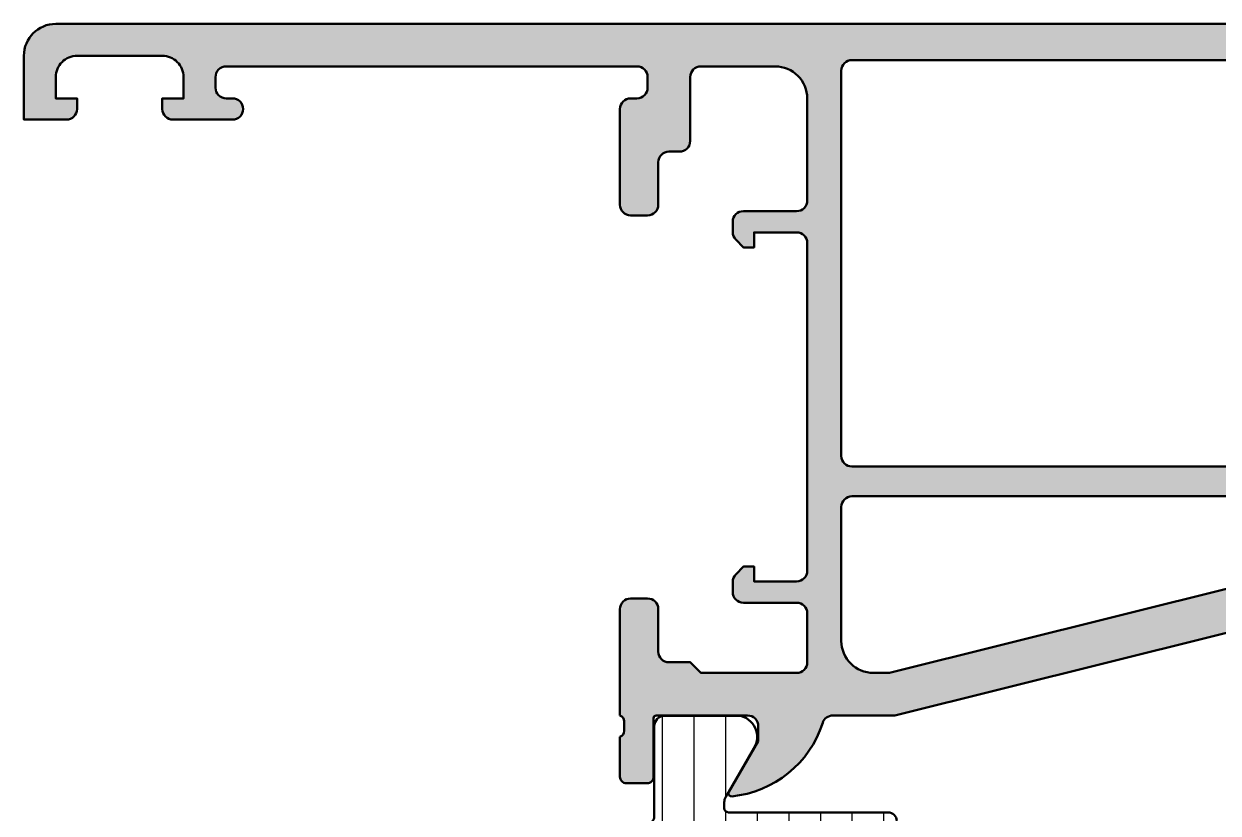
# Model space of a CAD drawing. Extents: x -30 to 68, y 0 to 85.
# Drawn here: x -30 to 26.1, y 47.9 to 85 of the extents above; entities that cross this region are included whole.
import ezdxf

# ---------------------------------------------------------------- set-up
doc = ezdxf.new("R2010")
doc.units = 0
for name, color, linetype, lineweight in [('0S-Alu contour', 7, 'Continuous', 50), ('0S-Alu hatch', 252, 'Continuous', 25), ('0S-Plastic contour', 254, 'Continuous', 50), ('0S-Plastic hatch', 253, 'Continuous', 25)]:
    doc.layers.add(name, color=color, linetype=linetype, lineweight=lineweight)

# ---------------------------------------------------------------- blocks, each defined once
blk = doc.blocks.new('333200__865BCB11_FC68_4D85_B80E_18D8D9CD82C4_')
at = {"layer": '0S-Alu hatch'}
h = blk.add_hatch(color=256, dxfattribs=at)
edge = h.paths.add_edge_path()
edge.add_ellipse((-28.49997071521954, 83.50000000000003), major_axis=(-1.500000000000007, 0), ratio=1, start_angle=270.0000000000003, end_angle=360, ccw=False)
edge.add_line((-28.49997071521955, 85.00000000000003), (46, 85.00000000000001))
edge.add_line((46, 85.00000000000001), (46, 81.60000000000005))
edge.add_line((46, 81.60000000000005), (44.89999999999997, 80.50000000000001))
edge.add_line((44.89999999999997, 80.50000000000001), (44.30000000000006, 80.50000000000001))
edge.add_line((44.30000000000006, 80.50000000000001), (44.30000000000006, 82.50000000000006))
edge.add_arc((43.30000000000002, 82.49999999999999), 1.000000000000042, 0, 90.00000000000406)
edge.add_line((43.29999999999995, 83.50000000000003), (42.00000000000011, 83.50000000000003))
edge.add_arc((41.99999999999998, 82.49999999999991), 1.000000000000099, 89.99999999999265, 180)
edge.add_line((40.99999999999988, 82.49999999999991), (41, 76.00000000000001))
edge.add_arc((41.52499999999998, 75.50000000000001), 0.7249999999999835, 136.3971810272951, 223.6028189727048)
edge.add_line((41, 75.00000000000001), (41, 67.99999999999986))
edge.add_arc((41.9999999999998, 67.99999999999982), 0.999999999999801, 180, 269.9999999999984)
edge.add_line((41.99999999999977, 67.00000000000001), (43.29999999999995, 67.00000000000001))
edge.add_arc((43.30000000000004, 68.00000000000004), 1.000000000000028, 269.9999999999951, 360)
edge.add_line((44.30000000000006, 68.00000000000004), (44.30000000000006, 70.50000000000003))
edge.add_line((44.30000000000006, 70.50000000000003), (44.79999999999995, 70.50000000000001))
edge.add_ellipse((44.79999999999995, 69.50000000000001), major_axis=(-1, 0), ratio=1, start_angle=180, end_angle=270.0000000000004, ccw=False)
edge.add_line((45.79999999999995, 69.50000000000001), (45.80000000000007, 63.99999999999997))
edge.add_ellipse((45.30000000000014, 63.99999999999995), major_axis=(-0.499999999999929, 0), ratio=1, start_angle=90.00000000000489, end_angle=180, ccw=False)
edge.add_line((45.30000000000018, 63.50000000000003), (44.80000000000006, 63.50000000000003))
edge.add_ellipse((44.79999999999999, 63.99999999999995), major_axis=(-0.499999999999929, 0), ratio=1, start_angle=0, end_angle=90.00000000000807, ccw=False)
edge.add_line((44.30000000000006, 63.99999999999995), (44.30000000000006, 64.99999999999994))
edge.add_arc((43.79999999999998, 64.99999999999994), 0.5000000000000853, 0, 90.00000000000325)
edge.add_line((43.79999999999995, 65.50000000000003), (41.5, 65.50000000000006))
edge.add_arc((41.50000000000004, 65), 0.500000000000057, 90.0000000000057, 180)
edge.add_line((40.99999999999999, 65), (41, 62.49999999999992))
edge.add_arc((41.07883644654308, 62.23247940800697), 0.2788950563272897, 106.41987641951, 181.1645893741191)
edge.add_line((40.79999900000018, 62.22681100000849), (40.79999900000006, 61.77321700000831))
edge.add_arc((41.07886709564304, 61.76755634053125), 0.2789255417369589, 178.8371299271109, 253.5754054446349)
edge.add_line((40.99999999999988, 61.50001300000851), (41, 59.62000199999995))
edge.add_ellipse((40.69999999999998, 59.62000199999998), major_axis=(-0.3000000000000184, 0), ratio=1, start_angle=89.99999999999062, end_angle=180, ccw=False)
edge.add_line((40.69999999999993, 59.32000199999996), (39.72002568095741, 59.32000199999996))
edge.add_ellipse((39.72002568095727, 59.620002), major_axis=(-0.3000000000000398, 0), ratio=1, start_angle=0, end_angle=90.00000000002723, ccw=False)
edge.add_line((39.42002568095722, 59.620002), (39.42002568095722, 62.37999999999984))
edge.add_arc((39.3000256809571, 62.37999999999986), 0.1200000000001253, 0, 89.99999999994233)
edge.add_line((39.30002568095722, 62.49999999999999), (35, 62.49999999999997))
edge.add_arc((35, 61.99999999999997), 0.5, 90, 180)
edge.add_line((34.5, 61.99999999999997), (34.5, 61.30000000000018))
edge.add_line((34.5, 61.30000000000018), (35.8815776864451, 58.90682800542514))
edge.add_ellipse((35.7624848946392, 58.83807576189717), major_axis=(-0.1375135049740732, 0), ratio=1, start_angle=103.86020695477919, end_angle=209.9978307071001, ccw=False)
edge.add_line((35.7954267777078, 58.70456622519604), (10.9698395281797, 52.51485213686205))
edge.add_ellipse((10.8488785803799, 53.00000000000022), major_axis=(-0.5000000000001704, 0), ratio=1, start_angle=90.00000000000688, end_angle=103.9999999999917, ccw=False)
edge.add_line((10.84887858037996, 52.50000000000006), (8.00002928478034, 52.50000000000004))
edge.add_arc((8.000029284780238, 51.99999999999935), 0.5000000000006964, 89.99999999998862, 162.2515836439125)
edge.add_ellipse((2.761806043606386, 53.67660886184708), major_axis=(-4.999999999999328, 0), ratio=1, start_angle=95.62257755079702, end_angle=162.2515836439326, ccw=False)
edge.add_ellipse((3.238149069428742, 48.83811978464819), major_axis=(-0.1381197846482005, 0), ratio=1, start_angle=-30.000000000033026, end_angle=95.62257755078667, ccw=False)
edge.add_line((3.118533827158202, 48.90717967697235), (4.500029284780453, 51.29999999999995))
edge.add_line((4.500029284780453, 51.29999999999995), (4.500029284780453, 52.00000000000017))
edge.add_arc((4.000029284780573, 52.00000000000017), 0.4999999999998792, 0, 90.00000000000081)
edge.add_line((4.000029284780566, 52.50000000000004), (-0.2999963961769936, 52.5))
edge.add_arc((-0.2999963961769083, 52.38000000000014), 0.1199999999998553, 90.00000000004071, 180)
edge.add_line((-0.4199963961767637, 52.38000000000014), (-0.4199963961767708, 49.62000200000002))
edge.add_ellipse((-0.7199963961767651, 49.62000200000011), major_axis=(-0.2999999999999943, 0), ratio=1, start_angle=89.9999999999859, end_angle=180, ccw=False)
edge.add_line((-0.7199963961768391, 49.32000200000011), (-1.699970715219592, 49.32000200000013))
edge.add_ellipse((-1.699970715219613, 49.62000200000006), major_axis=(-0.2999999999999332, 0), ratio=1, start_angle=0, end_angle=90.00000000000409, ccw=False)
edge.add_line((-1.999970715219546, 49.62000200000006), (-1.999970715219546, 51.50001300000859))
edge.add_arc((-2.078837810862722, 51.76755634053147), 0.2789255417370918, 286.4245945553599, 361.1628700728982)
edge.add_line((-1.799969715219613, 51.77321700000859), (-1.799969715219617, 52.22681100000908))
edge.add_arc((-2.078807161762327, 52.23247940800746), 0.2788950563270969, 358.8354106259, 433.5801235805186)
edge.add_line((-1.999970715219431, 52.50000000000026), (-1.999970715219546, 57.50000000000004))
edge.add_ellipse((-1.499970715219482, 57.49999999999992), major_axis=(-0.500000000000065, 0), ratio=1, start_angle=269.99999999996834, end_angle=360, ccw=False)
edge.add_line((-1.499970715219205, 57.99999999999998), (-0.6999707152194788, 57.99999999999998))
edge.add_ellipse((-0.6999707152195621, 57.4999999999999), major_axis=(-0.5000000000000853, 0), ratio=1, start_angle=180, end_angle=269.99999999999045, ccw=False)
edge.add_line((-0.1999707152194787, 57.4999999999999), (-0.1999707152192513, 55.50000000000004))
edge.add_arc((0.3000292847808907, 55.50000000000014), 0.5000000000001421, 180, 270.0000000000097)
edge.add_line((0.3000292847809757, 55), (1.300029284780748, 55.00000000000001))
edge.add_line((1.300029284780748, 55.00000000000001), (1.800029284780634, 54.50000000000002))
edge.add_line((1.800029284780634, 54.50000000000002), (6.300029284779043, 54.50000000000028))
edge.add_arc((6.30002928477937, 55.00000000000155), 0.5000000000012648, 269.9999999999625, 360)
edge.add_line((6.800029284780634, 55.00000000000155), (6.800029284780634, 57.29999999999964))
edge.add_arc((6.300029284780578, 57.29999999999972), 0.500000000000057, 0, 89.99999999999349)
edge.add_line((6.300029284780634, 57.79999999999977), (3.80002928478018, 57.79999999999978))
edge.add_ellipse((3.800029284780284, 58.30000000000011), major_axis=(-0.5000000000003268, 0), ratio=1, start_angle=0, end_angle=89.99999999998812, ccw=False)
edge.add_line((3.300029284779952, 58.3000000000001), (3.300029284779952, 58.77766912531526))
edge.add_ellipse((3.800029284781705, 58.77766912531428), major_axis=(-0.5000000000017524, 0), ratio=1, start_angle=314.9999999998905, end_angle=360, ccw=False)
edge.add_line((3.446475894187869, 59.13122251590947), (3.800029284780634, 59.4999999999998))
edge.add_line((3.800029284780634, 59.4999999999998), (4.30002928478018, 59.49999999999987))
edge.add_line((4.30002928478018, 59.49999999999987), (4.300029284780066, 58.79999999999974))
edge.add_line((4.300029284780066, 58.79999999999974), (6.300029284780748, 58.79999999999974))
edge.add_arc((6.300029284780706, 59.29999999999967), 0.499999999999929, 270.0000000000049, 360)
edge.add_line((6.800029284780634, 59.29999999999967), (6.800029284780748, 74.69999999999953))
edge.add_arc((6.300029284780727, 74.69999999999965), 0.5000000000000214, 0, 89.99999999998452)
edge.add_line((6.300029284780862, 75.19999999999968), (4.300029284780066, 75.19999999999963))
edge.add_line((4.300029284780066, 75.19999999999963), (4.300029284780293, 74.49999999999952))
edge.add_line((4.300029284780293, 74.49999999999952), (3.800029284780521, 74.49999999999957))
edge.add_line((3.800029284780521, 74.49999999999957), (3.446475894187869, 74.86877748408993))
edge.add_ellipse((3.800029284782559, 75.22233087468548), major_axis=(-0.5000000000026111, 0), ratio=1, start_angle=0, end_angle=45.00000000006969, ccw=False)
edge.add_line((3.300029284779952, 75.22233087468547), (3.30002928478018, 75.69999999999978))
edge.add_ellipse((3.800029284780045, 75.69999999999986), major_axis=(-0.499999999999865, 0), ratio=1, start_angle=270.0000000000236, end_angle=360, ccw=False)
edge.add_line((3.800029284779839, 76.19999999999973), (6.300029284780521, 76.19999999999983))
edge.add_arc((6.300029284780563, 76.6999999999999), 0.500000000000071, 269.9999999999951, 360)
edge.add_line((6.800029284780634, 76.6999999999999), (6.800029284780407, 81.50000000000011))
edge.add_arc((5.300029284780535, 81.50000000000018), 1.499999999999872, 0, 90.00000000000055)
edge.add_line((5.300029284780521, 83.00000000000004), (1.800029284780521, 83.00000000000004))
edge.add_arc((1.800029284780549, 82.50000000000003), 0.5000000000000285, 90.00000000000325, 180)
edge.add_line((1.300029284780521, 82.50000000000003), (1.300029284780634, 79.50000000000001))
edge.add_ellipse((0.8000292847805894, 79.50000000000009), major_axis=(-0.5000000000000455, 0), ratio=1, start_angle=89.99999999999221, end_angle=180, ccw=False)
edge.add_line((0.800029284780521, 79.00000000000006), (0.3000292847805213, 79.00000000000001))
edge.add_arc((0.3000292847806349, 78.50000000000011), 0.4999999999998864, 90.00000000001303, 180)
edge.add_line((-0.1999707152192513, 78.50000000000011), (-0.199970715219365, 76.49999999999952))
edge.add_ellipse((-0.6999707152190834, 76.49999999999977), major_axis=(-0.4999999999997183, 0), ratio=1, start_angle=89.99999999996771, end_angle=180, ccw=False)
edge.add_line((-0.6999707152193652, 76.00000000000006), (-1.49997071521966, 76.00000000000001))
edge.add_ellipse((-1.499970715219614, 76.49999999999994), major_axis=(-0.499999999999929, 0), ratio=1, start_angle=0, end_angle=89.99999999999471, ccw=False)
edge.add_line((-1.999970715219546, 76.49999999999994), (-1.999970715219092, 81.00000000000021))
edge.add_ellipse((-1.499970715219373, 81.00000000000028), major_axis=(-0.4999999999997187, 0), ratio=1, start_angle=269.9999999999808, end_angle=360, ccw=False)
edge.add_line((-1.499970715219205, 81.50000000000001), (-1.199970715219251, 81.49999999999999))
edge.add_arc((-1.199970715219166, 81.99999999999979), 0.4999999999998011, 269.9999999999902, 360)
edge.add_line((-0.699970715219365, 81.99999999999979), (-0.699970715219365, 82.49999999999945))
edge.add_arc((-1.199970715219706, 82.49999999999969), 0.5000000000003411, 0, 89.99999999997395)
edge.add_line((-1.199970715219478, 83.00000000000001), (-20.49997071522, 82.99999999999962))
edge.add_arc((-20.49997071522005, 82.50000000000011), 0.4999999999995027, 89.99999999999511, 180)
edge.add_line((-20.99997071521955, 82.50000000000011), (-20.99997071521955, 82.00000000000006))
edge.add_arc((-20.49997071521946, 82.00000000000009), 0.5000000000000853, 180, 270.0000000000033)
edge.add_line((-20.49997071521943, 81.5), (-20.19997071521948, 81.50000000000001))
edge.add_ellipse((-20.19997071521948, 81.00000000000001), major_axis=(-0.5, 0), ratio=1, start_angle=90, end_angle=270, ccw=False)
edge.add_line((-20.19997071521948, 80.50000000000001), (-22.99997071521943, 80.50000000000001))
edge.add_ellipse((-22.99997071521949, 81.00000000000006), major_axis=(-0.500000000000057, 0), ratio=1, start_angle=0, end_angle=90.00000000000648, ccw=False)
edge.add_line((-23.49997071521955, 81.00000000000009), (-23.49997071521955, 81.50000000000001))
edge.add_line((-23.49997071521955, 81.50000000000001), (-22.49997071521955, 81.50000000000001))
edge.add_line((-22.49997071521955, 81.50000000000001), (-22.49997071521955, 82.50000000000007))
edge.add_arc((-23.49997071521952, 82.50000000000006), 0.9999999999999715, 0, 90.0000000000016)
edge.add_line((-23.49997071521955, 83.50000000000001), (-27.49997071521955, 83.50000000000001))
edge.add_arc((-27.49997071521958, 82.50000000000006), 0.9999999999999715, 89.99999999999837, 180)
edge.add_line((-28.49997071521955, 82.50000000000006), (-28.49997071521955, 81.50000000000001))
edge.add_line((-28.49997071521955, 81.50000000000001), (-27.49997071521955, 81.50000000000001))
edge.add_line((-27.49997071521955, 81.50000000000001), (-27.49997071521955, 81.00000000000004))
edge.add_ellipse((-27.99997071521956, 81.00000000000004), major_axis=(-0.5000000000000071, 0), ratio=1, start_angle=90.0000000000008, end_angle=180, ccw=False)
edge.add_line((-27.99997071521955, 80.50000000000001), (-29.99997071521955, 80.50000000000001))
edge.add_line((-29.99997071521955, 80.50000000000001), (-29.99997071521955, 83.49999999999999))
edge = h.paths.add_edge_path()
edge.add_line((39, 83.30000000000003), (8.900029284780885, 83.30000000000003))
edge.add_arc((8.9000292847809, 82.80000000000001), 0.5000000000000142, 90.0000000000016, 180)
edge.add_line((8.400029284780885, 82.80000000000001), (8.400029284780885, 64.7))
edge.add_arc((8.900029284780885, 64.7), 0.5, 180, 270)
edge.add_line((8.900029284780885, 64.2), (39, 64.2))
edge.add_arc((39, 64.7), 0.5, 270, 360)
edge.add_line((39.5, 64.7), (39.5, 82.79999999999998))
edge.add_arc((38.99999999999998, 82.80000000000001), 0.5000000000000142, 0, 89.99999999999837)
edge = h.paths.add_edge_path()
edge.add_line((30.74732420905275, 62.8), (8.900029284780771, 62.80000000000001))
edge.add_arc((8.9000292847807, 62.29999999999996), 0.5000000000000427, 89.99999999999186, 180)
edge.add_line((8.400029284780658, 62.29999999999996), (8.400029284780885, 56))
edge.add_arc((9.900029284780935, 56.00000000000006), 1.500000000000049, 180, 270.0000000000025)
edge.add_line((9.900029284780999, 54.50000000000001), (10.60330945857401, 54.5))
edge.add_arc((10.60330945857408, 54.99999999999963), 0.4999999999996306, 269.9999999999927, 283.9999999999924)
edge.add_line((10.72427040637376, 54.51485213686197), (32.27002938656142, 59.88681319313269))
edge.add_arc((32.14906843876162, 60.37196105627066), 0.4999999999999695, 283.9999999999973, 389.9978307071221)
edge.add_line((32.58209060566925, 60.62194466166629), (31.61336854286799, 62.29996721079146))
edge.add_arc((30.74732420905288, 61.80000000000013), 0.9999999999998621, 29.99783070713001, 90.00000000000733)
at = {"layer": '0S-Alu contour', "color": 7}
for points in [[(-28.49997071521955, 85.00000000000003), (46, 85.00000000000001), (46, 81.60000000000005), (44.89999999999997, 80.50000000000001), (44.30000000000006, 80.50000000000001), (44.30000000000006, 82.50000000000006)], [(-27.99997071521955, 80.50000000000001), (-29.99997071521955, 80.50000000000001), (-29.99997071521955, 83.49999999999999)], [(-23.49997071521955, 83.50000000000001), (-27.49997071521955, 83.50000000000001)], [(39, 83.30000000000003), (8.900029284780885, 83.30000000000003)], [(-28.49997071521955, 82.50000000000006), (-28.49997071521955, 81.50000000000001), (-27.49997071521955, 81.50000000000001), (-27.49997071521955, 81.00000000000004)], [(-23.49997071521955, 81.00000000000009), (-23.49997071521955, 81.50000000000001), (-22.49997071521955, 81.50000000000001), (-22.49997071521955, 82.50000000000007)], [(-20.99997071521955, 82.50000000000011), (-20.99997071521955, 82.00000000000006)], [(-1.199970715219478, 83.00000000000001), (-20.49997071522, 82.99999999999962)], [(-0.699970715219365, 81.99999999999979), (-0.699970715219365, 82.49999999999945)], [(1.300029284780521, 82.50000000000003), (1.300029284780634, 79.50000000000001)], [(5.300029284780521, 83.00000000000004), (1.800029284780521, 83.00000000000004)], [(8.400029284780885, 82.80000000000001), (8.400029284780885, 64.7)], [(-20.49997071521943, 81.5), (-20.19997071521948, 81.50000000000001)], [(-1.499970715219205, 81.50000000000001), (-1.199970715219251, 81.49999999999999)], [(6.800029284780634, 76.6999999999999), (6.800029284780407, 81.50000000000011)], [(-1.999970715219546, 76.49999999999994), (-1.999970715219092, 81.00000000000021)], [(-20.19997071521948, 80.50000000000001), (-22.99997071521943, 80.50000000000001)], [(0.800029284780521, 79.00000000000006), (0.3000292847805213, 79.00000000000001)], [(-0.1999707152192513, 78.50000000000011), (-0.199970715219365, 76.49999999999952)], [(-0.6999707152193652, 76.00000000000006), (-1.49997071521966, 76.00000000000001)], [(3.800029284779839, 76.19999999999973), (6.300029284780521, 76.19999999999983)], [(3.300029284779952, 75.22233087468547), (3.30002928478018, 75.69999999999978)], [(6.300029284780862, 75.19999999999968), (4.300029284780066, 75.19999999999963), (4.300029284780293, 74.49999999999952), (3.800029284780521, 74.49999999999957), (3.446475894187869, 74.86877748408993)], [(6.800029284780634, 59.29999999999967), (6.800029284780748, 74.69999999999953)], [(8.900029284780885, 64.2), (39, 64.2)], [(8.400029284780658, 62.29999999999996), (8.400029284780885, 56)], [(30.74732420905275, 62.8), (8.900029284780771, 62.80000000000001)], [(3.446475894187869, 59.13122251590947), (3.800029284780634, 59.4999999999998), (4.30002928478018, 59.49999999999987), (4.300029284780066, 58.79999999999974), (6.300029284780748, 58.79999999999974)], [(10.72427040637376, 54.51485213686197), (32.27002938656142, 59.88681319313269)], [(3.300029284779952, 58.3000000000001), (3.300029284779952, 58.77766912531526)], [(35.7954267777078, 58.70456622519604), (10.9698395281797, 52.51485213686205)], [(-1.499970715219205, 57.99999999999998), (-0.6999707152194788, 57.99999999999998)], [(6.300029284780634, 57.79999999999977), (3.80002928478018, 57.79999999999978)], [(-1.999970715219431, 52.50000000000026), (-1.999970715219546, 57.50000000000004)], [(-0.1999707152194787, 57.4999999999999), (-0.1999707152192513, 55.50000000000004)], [(6.800029284780634, 55.00000000000155), (6.800029284780634, 57.29999999999964)], [(0.3000292847809757, 55), (1.300029284780748, 55.00000000000001), (1.800029284780634, 54.50000000000002), (6.300029284779043, 54.50000000000028)], [(9.900029284780999, 54.50000000000001), (10.60330945857401, 54.5)], [(-1.799969715219613, 51.77321700000859), (-1.799969715219617, 52.22681100000908)], [(-0.4199963961767637, 52.38000000000014), (-0.4199963961767708, 49.62000200000002)], [(4.000029284780566, 52.50000000000004), (-0.2999963961769936, 52.5)], [(10.84887858037996, 52.50000000000006), (8.00002928478034, 52.50000000000004)], [(3.118533827158202, 48.90717967697235), (4.500029284780453, 51.29999999999995), (4.500029284780453, 52.00000000000017)], [(-1.999970715219546, 49.62000200000006), (-1.999970715219546, 51.50001300000859)], [(-0.7199963961768391, 49.32000200000011), (-1.699970715219592, 49.32000200000013)]]:
    blk.add_lwpolyline(points, dxfattribs=at)
at = {"layer": '0S-Alu contour', "color": 7, "extrusion": (0, 0, -1)}
for centre, radius, start, end in [((28.49997071521954, 83.50000000000003), 1.500000000000007, 0, 89.99999999999973), ((20.19997071521948, 81.00000000000001), 0.5, 90, 270), ((1.499970715219373, 81.00000000000028), 0.4999999999997187, 0, 90.00000000001921), ((27.99997071521956, 81.00000000000004), 0.5000000000000071, 180, 269.9999999999992), ((22.99997071521949, 81.00000000000006), 0.500000000000057, 269.9999999999935, 0), ((-0.8000292847805894, 79.50000000000009), 0.5000000000000455, 180, 270.0000000000078), ((1.499970715219614, 76.49999999999994), 0.499999999999929, 270.0000000000053, 0), ((0.6999707152190834, 76.49999999999977), 0.4999999999997183, 180, 270.0000000000323), ((-3.800029284780045, 75.69999999999986), 0.499999999999865, 0, 89.9999999999764), ((-3.800029284782559, 75.22233087468548), 0.5000000000026111, 314.9999999999303, 0), ((-3.800029284781705, 58.77766912531428), 0.5000000000017524, 0, 45.0000000001095), ((1.499970715219482, 57.49999999999992), 0.500000000000065, 0, 90.00000000003165), ((0.6999707152195621, 57.4999999999999), 0.5000000000000853, 90.00000000000954, 180), ((-3.800029284780284, 58.30000000000011), 0.5000000000003268, 270.0000000000119, 0), ((-10.8488785803799, 53.00000000000022), 0.5000000000001704, 256.0000000000083, 269.9999999999931), ((-2.761806043606386, 53.67660886184708), 4.999999999999328, 197.7484163560674, 264.377422449203), ((1.699970715219613, 49.62000200000006), 0.2999999999999332, 269.9999999999959, 0), ((0.7199963961767651, 49.62000200000011), 0.2999999999999943, 180, 270.0000000000141), ((-3.238149069428742, 48.83811978464819), 0.1381197846482005, 264.3774224492133, 30.000000000033)]:
    blk.add_arc(centre, radius, start, end, dxfattribs=at)
at = {"layer": '0S-Alu contour', "color": 7}
for centre, radius, start, end in [((-27.49997071521958, 82.50000000000006), 0.9999999999999715, 89.99999999999837, 180), ((-23.49997071521952, 82.50000000000006), 0.9999999999999715, 0, 90.0000000000016), ((8.9000292847809, 82.80000000000001), 0.5000000000000142, 90.0000000000016, 180), ((-20.49997071522005, 82.50000000000011), 0.4999999999995027, 89.99999999999511, 180), ((-1.199970715219706, 82.49999999999969), 0.5000000000003411, 0, 89.99999999997395), ((1.800029284780549, 82.50000000000003), 0.5000000000000285, 90.00000000000325, 180), ((5.300029284780535, 81.50000000000018), 1.499999999999872, 0, 90.00000000000055), ((-20.49997071521946, 82.00000000000009), 0.5000000000000853, 180, 270.0000000000033), ((-1.199970715219166, 81.99999999999979), 0.4999999999998011, 269.9999999999902, 0), ((0.3000292847806349, 78.50000000000011), 0.4999999999998864, 90.00000000001303, 180), ((6.300029284780563, 76.6999999999999), 0.500000000000071, 269.9999999999951, 0), ((6.300029284780727, 74.69999999999965), 0.5000000000000214, 0, 89.99999999998452), ((8.900029284780885, 64.7), 0.5, 180, 270), ((8.9000292847807, 62.29999999999996), 0.5000000000000427, 89.99999999999186, 180), ((6.300029284780706, 59.29999999999967), 0.499999999999929, 270.0000000000049, 0), ((6.300029284780578, 57.29999999999972), 0.500000000000057, 0, 89.99999999999349), ((9.900029284780935, 56.00000000000006), 1.500000000000049, 180, 270.0000000000025), ((0.3000292847808907, 55.50000000000014), 0.5000000000001421, 180, 270.0000000000097), ((6.30002928477937, 55.00000000000155), 0.5000000000012648, 269.9999999999625, 0), ((10.60330945857408, 54.99999999999963), 0.4999999999996306, 269.9999999999927, 283.9999999999924), ((-2.078807161762327, 52.23247940800746), 0.2788950563270969, 358.8354106259, 73.58012358051872), ((-0.2999963961769083, 52.38000000000014), 0.1199999999998553, 90.00000000004071, 180), ((4.000029284780573, 52.00000000000017), 0.4999999999998792, 0, 90.00000000000081), ((8.000029284780238, 51.99999999999935), 0.5000000000006964, 89.99999999998862, 162.2515836439125), ((-2.078837810862722, 51.76755634053147), 0.2789255417370918, 286.4245945553599, 1.162870072898135)]:
    blk.add_arc(centre, radius, start, end, dxfattribs=at)
blk = doc.blocks.new('284043__8C5AE41A_745D_4989_9117_41BB7BEE3DD2___B28AA265_EF4E_4EB4_864A_F694E3C9CBFE_')
at = {"layer": '0S-Plastic hatch'}
h = blk.add_hatch(dxfattribs=at)
h.set_pattern_fill('ANSI31', color=256, scale=0.4680000000000001, angle=45, style=0)
h.set_pattern_definition([(90, (0, 0), (-1.4859, 0), [])])
edge = h.paths.add_edge_path()
edge.add_line((10.60005496737442, 47.95000000000221), (3.100054967374362, 47.95000000000224))
edge.add_ellipse((3.100054967374531, 48.15000000000215), major_axis=(-0.1999999999999034, 0), ratio=1, start_angle=0, end_angle=89.99999999995163, ccw=False)
edge.add_line((2.900054967374629, 48.15000000000215), (2.899977361976354, 48.42581878700408))
edge.add_ellipse((3.399977361871255, 48.42580853271041), major_axis=(-0.5000000000000516, 0), ratio=1, start_angle=330.0000034006588, end_angle=359.9988249444108, ccw=False)
edge.add_line((2.966964645140819, 48.67580850700996), (4.285481498099471, 50.95954700000003))
edge.add_arc((3.444228849108128, 51.50018192527717), 0.99999607092447, 327.2729839001595, 441.818391948101)
edge.add_line((3.586539498099468, 52.49000000000002), (0.1099980000000045, 52.49000000000002))
edge.add_arc((0.1099953603749242, 51.99000402256139), 0.4999959774455975, 89.9996975188133, 180.0003024817733)
edge.add_line((-0.3900006170637055, 51.99000138293119), (-0.3894094438636841, 47.75004182869324))
edge.add_ellipse((-0.6894094409476195, 47.75000000000217), major_axis=(-0.300000000000001, 0), ratio=1, start_angle=90.00000000000108, end_angle=180.0079886915353, ccw=False)
edge.add_line((-0.689409440947614, 47.45000000000217), (-6.165970436409693, 47.45000000000219))
edge.add_arc((-6.165970436409793, 46.95000000000183), 0.5000000000003624, 89.99999999998862, 119.999999999991)
edge.add_line((-6.415970436409907, 47.3830127018944), (-10.64994503262528, 44.93852632902735))
edge.add_arc((-10.39994503262541, 44.50551362713496), 0.5000000000000941, 119.9999999999768, 180)
edge.add_line((-10.8999450326255, 44.50551362713496), (-10.89994503262551, 34.20188277422027))
edge.add_line((-10.89994503262551, 34.20188277422027), (-10.44170151195214, 23.70638061263667))
edge.add_arc((-9.442653290370458, 23.75000000000202), 0.9999999999998316, 182.5000000000017, 270.0000000000065)
edge.add_line((-9.442653290370345, 22.75000000000219), (-1.582449368332788, 22.75000000000217))
edge.add_ellipse((-1.582449368332755, 22.25000000000235), major_axis=(-0.4999999999998224, 0), ratio=1, start_angle=207.0072193886976, end_angle=270.0000000000038, ccw=False)
edge.add_line((-1.136974711653977, 22.47705138241776), (-0.4219590108660043, 21.07419106754013))
edge.add_ellipse((-0.6892438048733928, 20.93796023809092), major_axis=(-0.2999999999999884, 0), ratio=1, start_angle=179.9920113084649, end_angle=207.0072193886824, ccw=False)
edge.add_line((-0.3892438077894695, 20.93791840939999), (-0.3900006170636914, 15.5099986170637))
edge.add_arc((0.1099953603749242, 15.50999597743863), 0.4999959774455833, 179.9996975182267, 270.0003024811867)
edge.add_line((0.1099980000000044, 15.01000000000001), (3.586539498099469, 15.01000000000001))
edge.add_arc((3.444228849108128, 15.99981807472286), 0.9999960709244774, 278.181608051899, 392.7270160998408)
edge.add_line((4.285481498099475, 16.54045300000002), (2.966964645140819, 18.82419149299002))
edge.add_ellipse((3.399977361871209, 19.07419146728956), major_axis=(-0.5000000000000056, 0), ratio=1, start_angle=0.001175055589214935, end_angle=29.999996599342808, ccw=False)
edge.add_line((2.899977361976354, 19.0741812129951), (2.900054967374501, 19.34999999957521))
edge.add_ellipse((3.100054967587951, 19.34999999978874), major_axis=(-0.2000000002134499, 0), ratio=1, start_angle=270.00000006120507, end_angle=360, ccw=False)
edge.add_line((3.100054967374305, 19.55000000000219), (10.60005496737448, 19.55000000000219))
edge.add_arc((10.60005496737451, 19.95000000000219), 0.3999999999999986, 269.9999999999959, 449.9999999999959)
edge.add_line((10.60005496737454, 20.35000000000219), (9.600054967374597, 20.35000000000218))
edge.add_ellipse((9.600054967374492, 20.65000000000213), major_axis=(-0.2999999999999474, 0), ratio=1, start_angle=0, end_angle=90.00000000002012, ccw=False)
edge.add_line((9.300054967374543, 20.65000000000213), (9.300054967374585, 20.85000000000219))
edge.add_arc((9.000054967374545, 20.85000000000219), 0.3000000000000398, 0, 180)
edge.add_line((8.700054967374506, 20.85000000000219), (8.700054967374506, 20.65000000000217))
edge.add_ellipse((8.400054967374599, 20.65000000000213), major_axis=(-0.2999999999999065, 0), ratio=1, start_angle=89.99999999999358, end_angle=180, ccw=False)
edge.add_line((8.400054967374565, 20.35000000000222), (2.629705717146578, 20.35000000000218))
edge.add_ellipse((2.629705717146655, 22.35000000000227), major_axis=(-2.000000000000092, 0), ratio=1, start_angle=27.007219388690373, end_angle=89.99999999999778, ccw=False)
edge.add_line((0.8478070904307061, 21.44179447034052), (-3.745419689304355, 30.45370226400085))
edge.add_ellipse((-3.299945032626238, 30.68075364641629), major_axis=(-0.4999999999992484, 0), ratio=1, start_angle=0, end_angle=27.007219388735678, ccw=False)
edge.add_line((-3.799945032625487, 30.68075364641629), (-3.799945032625487, 36.80441558773053))
edge.add_ellipse((-3.299945032625514, 36.80441558773055), major_axis=(-0.4999999999999725, 0), ratio=1, start_angle=314.9999999999974, end_angle=360, ccw=False)
edge.add_line((-3.653498423218749, 37.15796897832382), (-0.285731470252486, 40.52573593128985))
edge.add_arc((-1.699945032625535, 41.939949493663), 2, 314.9999999999981, 360)
edge.add_line((0.3000549673744646, 41.939949493663), (0.3000549673745922, 45.40247913859537))
edge.add_ellipse((1.300054967374525, 45.40247913859531), major_axis=(-0.9999999999999332, 0), ratio=1, start_angle=296.9864693082964, end_angle=360, ccw=False)
edge.add_line((0.8462748960453154, 46.29359285011832), (2.31422408847672, 47.0411137115253))
edge.add_ellipse((2.768004159805673, 46.15000000000314), major_axis=(-0.9999999999990475, 0), ratio=1, start_angle=270.0000000000116, end_angle=296.9864693083056, ccw=False)
edge.add_line((2.768004159805471, 47.15000000000219), (8.400054967374423, 47.15000000000215))
edge.add_ellipse((8.400054967374516, 46.85000000000228), major_axis=(-0.2999999999998764, 0), ratio=1, start_angle=180, end_angle=270.0000000000176, ccw=False)
edge.add_line((8.700054967374392, 46.85000000000228), (8.700054967374506, 46.65000000000218))
edge.add_arc((9.000054967374515, 46.65000000000218), 0.3000000000000114, 180, 360)
edge.add_line((9.300054967374528, 46.65000000000218), (9.300054967374535, 46.85000000000212))
edge.add_ellipse((9.600054967374476, 46.85000000000225), major_axis=(-0.2999999999999403, 0), ratio=1, start_angle=270.0000000000312, end_angle=360, ccw=False)
edge.add_line((9.600054967374312, 47.15000000000219), (10.60005496737448, 47.1500000000022))
edge.add_arc((10.60005496737445, 47.55000000000221), 0.4000000000000057, 270.0000000000041, 450.000000000004)
edge = h.paths.add_edge_path()
edge.add_line((-10.19994503262546, 39.6500000000022), (-10.19994503262546, 43.81269330410755))
edge.add_ellipse((-9.199945032625465, 43.81269330410755), major_axis=(-0.9999999999999959, 0), ratio=1, start_angle=300.0000000000001, end_angle=360, ccw=False)
edge.add_line((-9.699945032625465, 44.67871870789198), (-6.344431405492509, 46.61602540378663))
edge.add_ellipse((-5.8444314054925, 45.7500000000022), major_axis=(-1, 0), ratio=1, start_angle=270.0000000000008, end_angle=300.00000000000057, ccw=False)
edge.add_line((-5.844431405492514, 46.7500000000022), (-1.999945032625419, 46.7500000000022))
edge.add_ellipse((-1.999945032625419, 45.7500000000022), major_axis=(-1, 0), ratio=1, start_angle=180, end_angle=270, ccw=False)
edge.add_line((-0.9999450326254191, 45.7500000000022), (-0.9999450326254165, 42.06421356237529))
edge.add_ellipse((-1.999945032625419, 42.06421356237529), major_axis=(-1.000000000000002, 0), ratio=1, start_angle=135.0000000000004, end_angle=180, ccw=False)
edge.add_line((-1.292838251438865, 41.35710678118875), (-3.707051813811976, 38.94289321881565))
edge.add_ellipse((-4.414158594998525, 39.6500000000022), major_axis=(-1, 0), ratio=1, start_angle=90, end_angle=135.0000000000001, ccw=False)
edge.add_line((-4.414158594998525, 38.6500000000022), (-9.199945032625465, 38.6500000000022))
edge.add_ellipse((-9.199945032625465, 39.6500000000022), major_axis=(-1, 0), ratio=1, start_angle=0, end_angle=90, ccw=False)
edge = h.paths.add_edge_path()
edge.add_ellipse((-9.486964033625853, 29.35000000000235), major_axis=(-0.4999999999998437, 0), ratio=1, start_angle=-90.00000000002109, end_angle=2.499999999990507, ccw=False)
edge.add_line((-9.486964033625666, 29.85000000000219), (-5.201609791065834, 29.85000000000219))
edge.add_ellipse((-5.201609791065848, 29.3500000000021), major_axis=(-0.5000000000000855, 0), ratio=1, start_angle=206.7367475977947, end_angle=269.9999999999984, ccw=False)
edge.add_line((-4.755068277857617, 29.57494594235668), (-2.437811529662443, 24.97494594235661))
edge.add_ellipse((-2.884353042870529, 24.75000000000211), major_axis=(-0.4999999999999219, 0), ratio=1, start_angle=89.9999999999983, end_angle=206.7367475977945, ccw=False)
edge.add_line((-2.884353042870543, 24.25000000000219), (-8.80747782511912, 24.25000000000221))
edge.add_ellipse((-8.807477825119108, 25.25000000000217), major_axis=(-0.9999999999999609, 0), ratio=1, start_angle=2.500000000003297, end_angle=89.9999999999992, ccw=False)
edge.add_line((-9.806526046700924, 25.20638061263678), (-9.98648814441663, 29.32819030631977))
edge = h.paths.add_edge_path()
edge.add_line((-10.19994503262546, 34.21715682855333), (-10.19994503262546, 37.15000000000219))
edge.add_ellipse((-9.699945032625465, 37.1500000000022), major_axis=(-0.5, 0), ratio=1, start_angle=270, end_angle=360, ccw=False)
edge.add_line((-9.699945032625465, 37.65000000000219), (-5.599945032625441, 37.65000000000219))
edge.add_ellipse((-5.599945032625441, 37.1500000000022), major_axis=(-0.5, 0), ratio=1, start_angle=180, end_angle=270, ccw=False)
edge.add_line((-5.099945032625441, 37.1500000000022), (-5.099945032625438, 31.35000000000219))
edge.add_ellipse((-5.599945032625441, 31.35000000000219), major_axis=(-0.5000000000000036, 0), ratio=1, start_angle=90, end_angle=180, ccw=False)
edge.add_line((-5.599945032625441, 30.85000000000218), (-9.574285919442673, 30.85000000000219))
edge.add_ellipse((-9.574285919442687, 31.3500000000022), major_axis=(-0.5000000000000155, 0), ratio=1, start_angle=2.500000000001819, end_angle=90.00000000000159, ccw=False)
edge.add_line((-10.07381003023363, 31.32819030631952), (-10.19994503262546, 34.21715682855333))
at = {"layer": '0S-Alu contour', "color": 7}
for points in [[(-9.699945032625465, 44.67871870789198), (-6.344431405492509, 46.61602540378663)], [(-5.844431405492514, 46.7500000000022), (-1.999945032625419, 46.7500000000022)], [(-0.9999450326254191, 45.7500000000022), (-0.9999450326254165, 42.06421356237529)], [(-10.19994503262546, 39.6500000000022), (-10.19994503262546, 43.81269330410755)], [(-1.292838251438865, 41.35710678118875), (-3.707051813811976, 38.94289321881565)], [(-4.414158594998525, 38.6500000000022), (-9.199945032625465, 38.6500000000022)], [(-9.699945032625465, 37.65000000000219), (-5.599945032625441, 37.65000000000219)], [(-10.19994503262546, 34.21715682855333), (-10.19994503262546, 37.15000000000219)], [(-5.099945032625441, 37.1500000000022), (-5.099945032625438, 31.35000000000219)], [(-10.07381003023363, 31.32819030631952), (-10.19994503262546, 34.21715682855333)], [(-5.599945032625441, 30.85000000000218), (-9.574285919442673, 30.85000000000219)], [(-9.486964033625666, 29.85000000000219), (-5.201609791065834, 29.85000000000219)], [(-9.806526046700924, 25.20638061263678), (-9.98648814441663, 29.32819030631977)], [(-4.755068277857617, 29.57494594235668), (-2.437811529662443, 24.97494594235661)], [(-2.884353042870543, 24.25000000000219), (-8.80747782511912, 24.25000000000221)]]:
    blk.add_lwpolyline(points, dxfattribs=at)
at = {"layer": '0S-Alu contour', "color": 7, "extrusion": (0, 0, -1)}
for centre, radius, start, end in [((5.8444314054925, 45.7500000000022), 1, 59.99999999999943, 89.9999999999992), ((1.999945032625419, 45.7500000000022), 1, 90, 180), ((9.199945032625465, 43.81269330410755), 0.9999999999999959, 0, 59.99999999999986), ((1.999945032625419, 42.06421356237529), 1.000000000000002, 180, 224.9999999999997), ((9.199945032625465, 39.6500000000022), 1, 270, 0), ((4.414158594998525, 39.6500000000022), 1, 224.9999999999999, 270), ((9.699945032625465, 37.1500000000022), 0.5, 0, 90), ((5.599945032625441, 37.1500000000022), 0.5, 90, 180), ((9.574285919442687, 31.3500000000022), 0.5000000000000155, 269.9999999999984, 357.4999999999982), ((5.599945032625441, 31.35000000000219), 0.5000000000000036, 180, 270), ((9.486964033625853, 29.35000000000235), 0.4999999999998437, 357.5000000000095, 90.00000000002115), ((5.201609791065848, 29.3500000000021), 0.5000000000000855, 90.0000000000016, 153.2632524022053), ((8.807477825119108, 25.25000000000217), 0.9999999999999609, 270.0000000000008, 357.4999999999967), ((2.884353042870529, 24.75000000000211), 0.4999999999999219, 153.2632524022055, 270.0000000000017)]:
    blk.add_arc(centre, radius, start, end, dxfattribs=at)
at = {"layer": '0S-Plastic contour', "color": 7}
for points in [[(3.586539498099468, 52.49000000000002), (0.1099980000000045, 52.49000000000002)], [(-0.3900006170637055, 51.99000138293119), (-0.3894094438636841, 47.75004182869324)], [(2.966964645140819, 48.67580850700996), (4.285481498099471, 50.95954700000003)], [(2.900054967374629, 48.15000000000215), (2.899977361976354, 48.42581878700408)], [(10.60005496737442, 47.95000000000221), (3.100054967374362, 47.95000000000224)], [(-6.415970436409907, 47.3830127018944), (-10.64994503262528, 44.93852632902735)], [(-0.689409440947614, 47.45000000000217), (-6.165970436409693, 47.45000000000219)], [(2.768004159805471, 47.15000000000219), (8.400054967374423, 47.15000000000215)], [(9.600054967374312, 47.15000000000219), (10.60005496737448, 47.1500000000022)], [(0.8462748960453154, 46.29359285011832), (2.31422408847672, 47.0411137115253)], [(8.700054967374392, 46.85000000000228), (8.700054967374506, 46.65000000000218)], [(9.300054967374528, 46.65000000000218), (9.300054967374535, 46.85000000000212)], [(0.3000549673744646, 41.939949493663), (0.3000549673745922, 45.40247913859537)], [(-10.8999450326255, 44.50551362713496), (-10.89994503262551, 34.20188277422027), (-10.44170151195214, 23.70638061263667)], [(-3.653498423218749, 37.15796897832382), (-0.285731470252486, 40.52573593128985)], [(-3.799945032625487, 30.68075364641629), (-3.799945032625487, 36.80441558773053)], [(0.8478070904307061, 21.44179447034052), (-3.745419689304355, 30.45370226400085)], [(-9.442653290370345, 22.75000000000219), (-1.582449368332788, 22.75000000000217)], [(-1.136974711653977, 22.47705138241776), (-0.4219590108660043, 21.07419106754013)], [(-0.3892438077894695, 20.93791840939999), (-0.3900006170636914, 15.5099986170637)], [(8.700054967374506, 20.85000000000219), (8.700054967374506, 20.65000000000217)], [(9.300054967374543, 20.65000000000213), (9.300054967374585, 20.85000000000219)], [(8.400054967374565, 20.35000000000222), (2.629705717146578, 20.35000000000218)], [(10.60005496737454, 20.35000000000219), (9.600054967374597, 20.35000000000218)], [(2.899977361976354, 19.0741812129951), (2.900054967374501, 19.34999999957521)], [(3.100054967374305, 19.55000000000219), (10.60005496737448, 19.55000000000219)], [(4.285481498099475, 16.54045300000002), (2.966964645140819, 18.82419149299002)], [(0.1099980000000044, 15.01000000000001), (3.586539498099469, 15.01000000000001)]]:
    blk.add_lwpolyline(points, dxfattribs=at)
for centre, radius, start, end in [((0.1099953603749242, 51.99000402256139), 0.4999959774455975, 89.9996975188133, 180.0003024817733), ((3.444228849108128, 51.50018192527717), 0.99999607092447, 327.2729839001595, 81.81839194810105), ((10.60005496737445, 47.55000000000221), 0.4000000000000057, 270.0000000000041, 90.00000000000406), ((-6.165970436409793, 46.95000000000183), 0.5000000000003624, 89.99999999998862, 119.999999999991), ((9.000054967374515, 46.65000000000218), 0.3000000000000114, 180, 0), ((-10.39994503262541, 44.50551362713496), 0.5000000000000941, 119.9999999999768, 180), ((-1.699945032625535, 41.939949493663), 2, 314.9999999999981, 0), ((-9.442653290370458, 23.75000000000202), 0.9999999999998316, 182.5000000000017, 270.0000000000065), ((9.000054967374545, 20.85000000000219), 0.3000000000000398, 0, 180), ((10.60005496737451, 19.95000000000219), 0.3999999999999986, 269.9999999999959, 89.99999999999594), ((3.444228849108128, 15.99981807472286), 0.9999960709244774, 278.181608051899, 32.72701609984079), ((0.1099953603749242, 15.50999597743863), 0.4999959774455833, 179.9996975182267, 270.0003024811867)]:
    blk.add_arc(centre, radius, start, end, dxfattribs=at)
at = {"layer": '0S-Plastic contour', "color": 7, "extrusion": (0, 0, -1)}
for centre, radius, start, end in [((-3.399977361871255, 48.42580853271041), 0.5000000000000516, 0.0011750555892266, 29.99999659934123), ((0.6894094409476195, 47.75000000000217), 0.300000000000001, 179.9920113084647, 269.9999999999989), ((-3.100054967374531, 48.15000000000215), 0.1999999999999034, 270.0000000000484, 0), ((-2.768004159805673, 46.15000000000314), 0.9999999999990475, 63.0135306916944, 89.9999999999884), ((-8.400054967374516, 46.85000000000228), 0.2999999999998764, 89.99999999998236, 180), ((-9.600054967374476, 46.85000000000225), 0.2999999999999403, 0, 89.99999999996878), ((-1.300054967374525, 45.40247913859531), 0.9999999999999332, 0, 63.01353069170357), ((3.299945032625514, 36.80441558773055), 0.4999999999999725, 0, 45.00000000000264), ((3.299945032626238, 30.68075364641629), 0.4999999999992484, 332.9927806112643, 0), ((1.582449368332755, 22.25000000000235), 0.4999999999998224, 89.99999999999618, 152.9927806113024), ((-2.629705717146655, 22.35000000000227), 2.000000000000092, 270.0000000000022, 332.9927806113096), ((0.6892438048733928, 20.93796023809092), 0.2999999999999884, 152.9927806113176, 180.0079886915352), ((-8.400054967374599, 20.65000000000213), 0.2999999999999065, 180, 270.0000000000064), ((-9.600054967374492, 20.65000000000213), 0.2999999999999474, 269.9999999999799, 0), ((-3.399977361871209, 19.07419146728956), 0.5000000000000056, 330.0000034006572, 359.9988249444108), ((-3.100054967587951, 19.34999999978874), 0.2000000002134499, 0, 89.99999993879493)]:
    blk.add_arc(centre, radius, start, end, dxfattribs=at)
blk = doc.blocks.new('466570__79C9956B_7F84_4C29_B9F5_9ACE53AEACBC_')
at = {"layer": '0S-Alu contour', "color": 7}
blk.add_blockref('333200__865BCB11_FC68_4D85_B80E_18D8D9CD82C4_', (0, 0), dxfattribs=at)
at = {"layer": '0S-Plastic contour', "color": 7}
blk.add_blockref('284043__8C5AE41A_745D_4989_9117_41BB7BEE3DD2___B28AA265_EF4E_4EB4_864A_F694E3C9CBFE_', (0, 0), dxfattribs=at)

msp = doc.modelspace()

# ---------------------------------------------------------------- block references
at = {"layer": '0S-Alu contour', "color": 7}
msp.add_blockref('466570__79C9956B_7F84_4C29_B9F5_9ACE53AEACBC_', (0, 0), dxfattribs=at)

doc.saveas('drawing.dxf')
